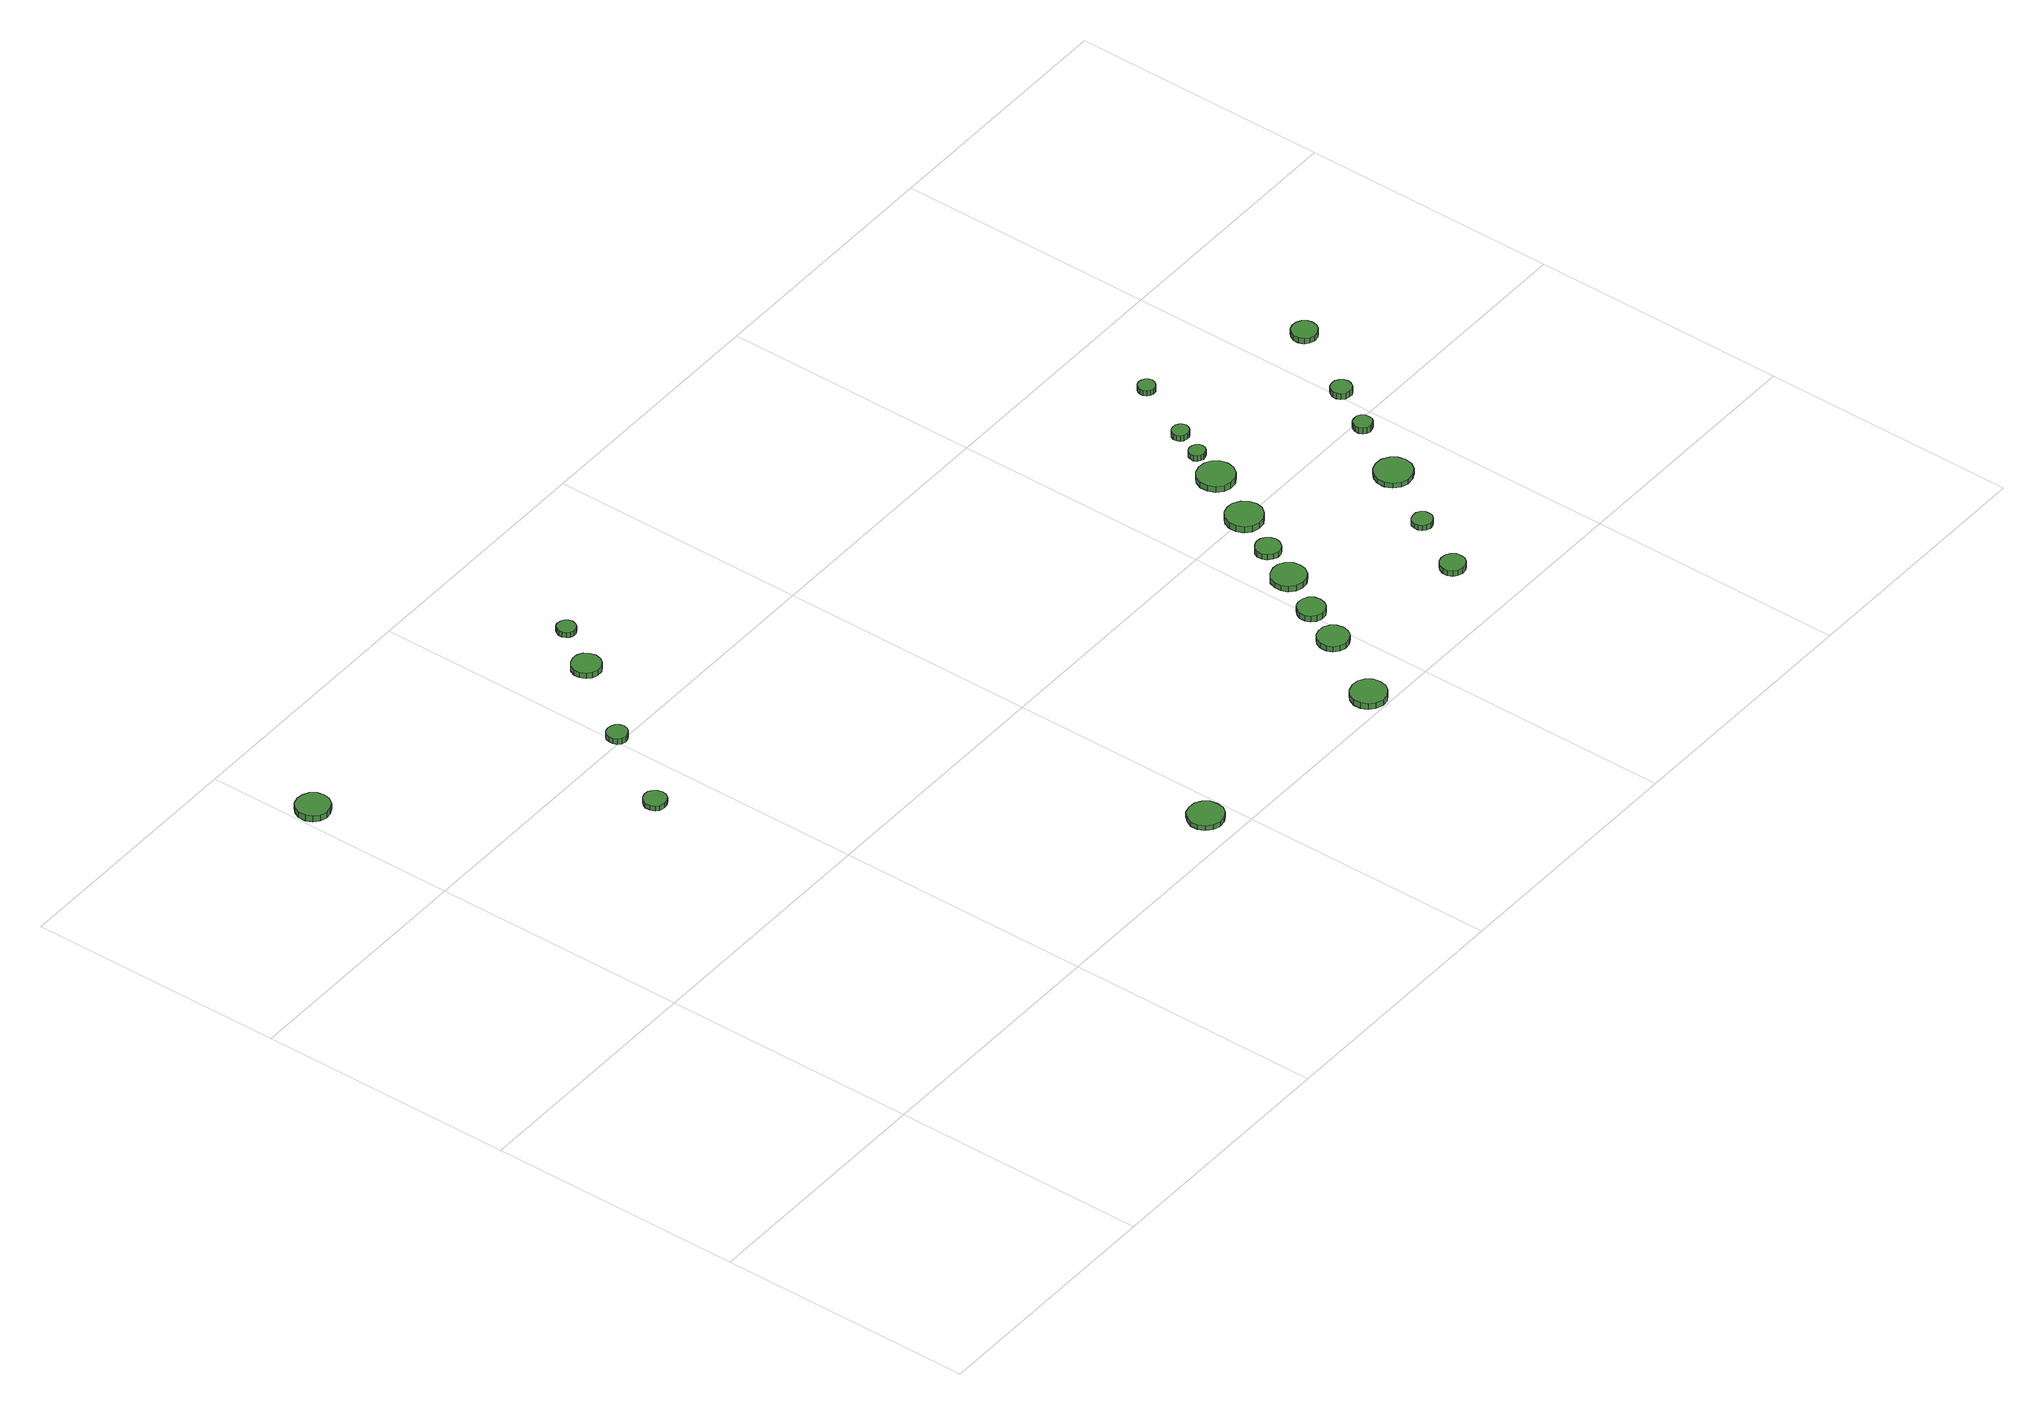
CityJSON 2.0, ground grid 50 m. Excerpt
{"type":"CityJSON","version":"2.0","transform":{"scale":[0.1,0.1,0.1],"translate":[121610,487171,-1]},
"CityObjects":{
"tree1":{"type":"SolitaryVegetationObject","attributes":{"function":"something"},"geometry":[{"type":"MultiSurface","lod":"1","boundaries":[[[0,1,2,3,4,5,6,7,8,9,10,11,12,13,14]],[[15,16,17,18,19,20,21,22,23,24,25,26,27,28,29]],[[0,29,28,1]],[[1,28,27,2]],[[2,27,26,3]],[[3,26,25,4]],[[4,25,24,5]],[[5,24,23,6]],[[6,23,22,7]],[[7,22,21,8]],[[8,21,20,9]],[[9,20,19,10]],[[10,19,18,11]],[[11,18,17,12]],[[12,17,16,13]],[[13,16,15,14]],[[14,15,29,0]]]}]},
"tree2":{"type":"SolitaryVegetationObject","attributes":{"function":"something"},"geometry":[{"type":"MultiSurface","lod":"1","boundaries":[[[30,31,32,33,34,35,36,37,38,39,40,41,42,43,44]],[[45,46,47,48,49,50,51,52,53,54,55,56,57,58,59]],[[30,59,58,31]],[[31,58,57,32]],[[32,57,56,33]],[[33,56,55,34]],[[34,55,54,35]],[[35,54,53,36]],[[36,53,52,37]],[[37,52,51,38]],[[38,51,50,39]],[[39,50,49,40]],[[40,49,48,41]],[[41,48,47,42]],[[42,47,46,43]],[[43,46,45,44]],[[44,45,59,30]]]}]},
"tree3":{"type":"SolitaryVegetationObject","attributes":{"function":"something"},"geometry":[{"type":"MultiSurface","lod":"1","boundaries":[[[60,61,62,63,64,65,66,67,68,69,70,71,72,73,74]],[[75,76,77,78,79,80,81,82,83,84,85,86,87,88,89]],[[60,89,88,61]],[[61,88,87,62]],[[62,87,86,63]],[[63,86,85,64]],[[64,85,84,65]],[[65,84,83,66]],[[66,83,82,67]],[[67,82,81,68]],[[68,81,80,69]],[[69,80,79,70]],[[70,79,78,71]],[[71,78,77,72]],[[72,77,76,73]],[[73,76,75,74]],[[74,75,89,60]]]}]},
"tree4":{"type":"SolitaryVegetationObject","attributes":{"function":"something"},"geometry":[{"type":"MultiSurface","lod":"1","boundaries":[[[90,91,92,93,94,95,96,97,98,99,100,101,102,103,104]],[[105,106,107,108,109,110,111,112,113,114,115,116,117,118,119]],[[90,119,118,91]],[[91,118,117,92]],[[92,117,116,93]],[[93,116,115,94]],[[94,115,114,95]],[[95,114,113,96]],[[96,113,112,97]],[[97,112,111,98]],[[98,111,110,99]],[[99,110,109,100]],[[100,109,108,101]],[[101,108,107,102]],[[102,107,106,103]],[[103,106,105,104]],[[104,105,119,90]]]}]},
"tree5":{"type":"SolitaryVegetationObject","attributes":{"function":"something"},"geometry":[{"type":"MultiSurface","lod":"1","boundaries":[[[120,121,122,123,124,125,126,127,128,129,130,131,132,133,134]],[[135,136,137,138,139,140,141,142,143,144,145,146,147,148,149]],[[120,149,148,121]],[[121,148,147,122]],[[122,147,146,123]],[[123,146,145,124]],[[124,145,144,125]],[[125,144,143,126]],[[126,143,142,127]],[[127,142,141,128]],[[128,141,140,129]],[[129,140,139,130]],[[130,139,138,131]],[[131,138,137,132]],[[132,137,136,133]],[[133,136,135,134]],[[134,135,149,120]]]}]},
"tree6":{"type":"SolitaryVegetationObject","attributes":{"function":"something"},"geometry":[{"type":"MultiSurface","lod":"1","boundaries":[[[150,151,152,153,154,155,156,157,158,159,160,161,162,163,164]],[[165,166,167,168,169,170,171,172,173,174,175,176,177,178,179]],[[150,179,178,151]],[[151,178,177,152]],[[152,177,176,153]],[[153,176,175,154]],[[154,175,174,155]],[[155,174,173,156]],[[156,173,172,157]],[[157,172,171,158]],[[158,171,170,159]],[[159,170,169,160]],[[160,169,168,161]],[[161,168,167,162]],[[162,167,166,163]],[[163,166,165,164]],[[164,165,179,150]]]}]},
"tree7":{"type":"SolitaryVegetationObject","attributes":{"function":"something"},"geometry":[{"type":"MultiSurface","lod":"1","boundaries":[[[180,181,182,183,184,185,186,187,188,189,190,191,192,193,194]],[[195,196,197,198,199,200,201,202,203,204,205,206,207,208,209]],[[180,209,208,181]],[[181,208,207,182]],[[182,207,206,183]],[[183,206,205,184]],[[184,205,204,185]],[[185,204,203,186]],[[186,203,202,187]],[[187,202,201,188]],[[188,201,200,189]],[[189,200,199,190]],[[190,199,198,191]],[[191,198,197,192]],[[192,197,196,193]],[[193,196,195,194]],[[194,195,209,180]]]}]},
"tree8":{"type":"SolitaryVegetationObject","attributes":{"function":"something"},"geometry":[{"type":"MultiSurface","lod":"1","boundaries":[[[210,211,212,213,214,215,216,217,218,219,220,221,222,223,224]],[[225,226,227,228,229,230,231,232,233,234,235,236,237,238,239]],[[210,239,238,211]],[[211,238,237,212]],[[212,237,236,213]],[[213,236,235,214]],[[214,235,234,215]],[[215,234,233,216]],[[216,233,232,217]],[[217,232,231,218]],[[218,231,230,219]],[[219,230,229,220]],[[220,229,228,221]],[[221,228,227,222]],[[222,227,226,223]],[[223,226,225,224]],[[224,225,239,210]]]}]},
"tree9":{"type":"SolitaryVegetationObject","attributes":{"function":"something"},"geometry":[{"type":"MultiSurface","lod":"1","boundaries":[[[240,241,242,243,244,245,246,247,248,249,250,251,252,253,254]],[[255,256,257,258,259,260,261,262,263,264,265,266,267,268,269]],[[240,269,268,241]],[[241,268,267,242]],[[242,267,266,243]],[[243,266,265,244]],[[244,265,264,245]],[[245,264,263,246]],[[246,263,262,247]],[[247,262,261,248]],[[248,261,260,249]],[[249,260,259,250]],[[250,259,258,251]],[[251,258,257,252]],[[252,257,256,253]],[[253,256,255,254]],[[254,255,269,240]]]}]},
"tree10":{"type":"SolitaryVegetationObject","attributes":{"function":"something"},"geometry":[{"type":"MultiSurface","lod":"1","boundaries":[[[270,271,272,273,274,275,276,277,278,279,280,281,282,283,284]],[[285,286,287,288,289,290,291,292,293,294,295,296,297,298,299]],[[270,299,298,271]],[[271,298,297,272]],[[272,297,296,273]],[[273,296,295,274]],[[274,295,294,275]],[[275,294,293,276]],[[276,293,292,277]],[[277,292,291,278]],[[278,291,290,279]],[[279,290,289,280]],[[280,289,288,281]],[[281,288,287,282]],[[282,287,286,283]],[[283,286,285,284]],[[284,285,299,270]]]}]},
"tree11":{"type":"SolitaryVegetationObject","attributes":{"function":"something"},"geometry":[{"type":"MultiSurface","lod":"1","boundaries":[[[300,301,302,303,304,305,306,307,308,309,310,311,312,313,314]],[[315,316,317,318,319,320,321,322,323,324,325,326,327,328,329]],[[300,329,328,301]],[[301,328,327,302]],[[302,327,326,303]],[[303,326,325,304]],[[304,325,324,305]],[[305,324,323,306]],[[306,323,322,307]],[[307,322,321,308]],[[308,321,320,309]],[[309,320,319,310]],[[310,319,318,311]],[[311,318,317,312]],[[312,317,316,313]],[[313,316,315,314]],[[314,315,329,300]]]}]},
"tree12":{"type":"SolitaryVegetationObject","attributes":{"function":"something"},"geometry":[{"type":"MultiSurface","lod":"1","boundaries":[[[330,331,332,333,334,335,336,337,338,339,340,341,342,343,344]],[[345,346,347,348,349,350,351,352,353,354,355,356,357,358,359]],[[330,359,358,331]],[[331,358,357,332]],[[332,357,356,333]],[[333,356,355,334]],[[334,355,354,335]],[[335,354,353,336]],[[336,353,352,337]],[[337,352,351,338]],[[338,351,350,339]],[[339,350,349,340]],[[340,349,348,341]],[[341,348,347,342]],[[342,347,346,343]],[[343,346,345,344]],[[344,345,359,330]]]}]},
"tree13":{"type":"SolitaryVegetationObject","attributes":{"function":"something"},"geometry":[{"type":"MultiSurface","lod":"1","boundaries":[[[360,361,362,363,364,365,366,367,368,369,370,371,372,373,374]],[[375,376,377,378,379,380,381,382,383,384,385,386,387,388,389]],[[360,389,388,361]],[[361,388,387,362]],[[362,387,386,363]],[[363,386,385,364]],[[364,385,384,365]],[[365,384,383,366]],[[366,383,382,367]],[[367,382,381,368]],[[368,381,380,369]],[[369,380,379,370]],[[370,379,378,371]],[[371,378,377,372]],[[372,377,376,373]],[[373,376,375,374]],[[374,375,389,360]]]}]},
"tree14":{"type":"SolitaryVegetationObject","attributes":{"function":"something"},"geometry":[{"type":"MultiSurface","lod":"1","boundaries":[[[390,391,392,393,394,395,396,397,398,399,400,401,402,403,404]],[[405,406,407,408,409,410,411,412,413,414,415,416,417,418,419]],[[390,419,418,391]],[[391,418,417,392]],[[392,417,416,393]],[[393,416,415,394]],[[394,415,414,395]],[[395,414,413,396]],[[396,413,412,397]],[[397,412,411,398]],[[398,411,410,399]],[[399,410,409,400]],[[400,409,408,401]],[[401,408,407,402]],[[402,407,406,403]],[[403,406,405,404]],[[404,405,419,390]]]}]},
"tree15":{"type":"SolitaryVegetationObject","attributes":{"function":"something"},"geometry":[{"type":"MultiSurface","lod":"1","boundaries":[[[420,421,422,423,424,425,426,427,428,429,430,431,432,433,434]],[[435,436,437,438,439,440,441,442,443,444,445,446,447,448,449]],[[420,449,448,421]],[[421,448,447,422]],[[422,447,446,423]],[[423,446,445,424]],[[424,445,444,425]],[[425,444,443,426]],[[426,443,442,427]],[[427,442,441,428]],[[428,441,440,429]],[[429,440,439,430]],[[430,439,438,431]],[[431,438,437,432]],[[432,437,436,433]],[[433,436,435,434]],[[434,435,449,420]]]}]},
"tree16":{"type":"SolitaryVegetationObject","attributes":{"function":"something"},"geometry":[{"type":"MultiSurface","lod":"1","boundaries":[[[450,451,452,453,454,455,456,457,458,459,460,461,462,463,464]],[[465,466,467,468,469,470,471,472,473,474,475,476,477,478,479]],[[450,479,478,451]],[[451,478,477,452]],[[452,477,476,453]],[[453,476,475,454]],[[454,475,474,455]],[[455,474,473,456]],[[456,473,472,457]],[[457,472,471,458]],[[458,471,470,459]],[[459,470,469,460]],[[460,469,468,461]],[[461,468,467,462]],[[462,467,466,463]],[[463,466,465,464]],[[464,465,479,450]]]}]},
"tree17":{"type":"SolitaryVegetationObject","attributes":{"function":"something"},"geometry":[{"type":"MultiSurface","lod":"1","boundaries":[[[480,481,482,483,484,485,486,487,488,489,490,491,492,493,494]],[[495,496,497,498,499,500,501,502,503,504,505,506,507,508,509]],[[480,509,508,481]],[[481,508,507,482]],[[482,507,506,483]],[[483,506,505,484]],[[484,505,504,485]],[[485,504,503,486]],[[486,503,502,487]],[[487,502,501,488]],[[488,501,500,489]],[[489,500,499,490]],[[490,499,498,491]],[[491,498,497,492]],[[492,497,496,493]],[[493,496,495,494]],[[494,495,509,480]]]}]},
"tree18":{"type":"SolitaryVegetationObject","attributes":{"function":"something"},"geometry":[{"type":"MultiSurface","lod":"1","boundaries":[[[510,511,512,513,514,515,516,517,518,519,520,521,522,523,524]],[[525,526,527,528,529,530,531,532,533,534,535,536,537,538,539]],[[510,539,538,511]],[[511,538,537,512]],[[512,537,536,513]],[[513,536,535,514]],[[514,535,534,515]],[[515,534,533,516]],[[516,533,532,517]],[[517,532,531,518]],[[518,531,530,519]],[[519,530,529,520]],[[520,529,528,521]],[[521,528,527,522]],[[522,527,526,523]],[[523,526,525,524]],[[524,525,539,510]]]}]},
"tree19":{"type":"SolitaryVegetationObject","attributes":{"function":"something"},"geometry":[{"type":"MultiSurface","lod":"1","boundaries":[[[540,541,542,543,544,545,546,547,548,549,550,551,552,553,554]],[[555,556,557,558,559,560,561,562,563,564,565,566,567,568,569]],[[540,569,568,541]],[[541,568,567,542]],[[542,567,566,543]],[[543,566,565,544]],[[544,565,564,545]],[[545,564,563,546]],[[546,563,562,547]],[[547,562,561,548]],[[548,561,560,549]],[[549,560,559,550]],[[550,559,558,551]],[[551,558,557,552]],[[552,557,556,553]],[[553,556,555,554]],[[554,555,569,540]]]}]},
"tree20":{"type":"SolitaryVegetationObject","attributes":{"function":"something"},"geometry":[{"type":"MultiSurface","lod":"1","boundaries":[[[570,571,572,573,574,575,576,577,578,579,580,581,582,583,584]],[[585,586,587,588,589,590,591,592,593,594,595,596,597,598,599]],[[570,599,598,571]],[[571,598,597,572]],[[572,597,596,573]],[[573,596,595,574]],[[574,595,594,575]],[[575,594,593,576]],[[576,593,592,577]],[[577,592,591,578]],[[578,591,590,579]],[[579,590,589,580]],[[580,589,588,581]],[[581,588,587,582]],[[582,587,586,583]],[[583,586,585,584]],[[584,585,599,570]]]}]},
"tree21":{"type":"SolitaryVegetationObject","attributes":{"function":"something"},"geometry":[{"type":"MultiSurface","lod":"1","boundaries":[[[600,601,602,603,604,605,606,607,608,609,610,611,612,613,614]],[[615,616,617,618,619,620,621,622,623,624,625,626,627,628,629]],[[600,629,628,601]],[[601,628,627,602]],[[602,627,626,603]],[[603,626,625,604]],[[604,625,624,605]],[[605,624,623,606]],[[606,623,622,607]],[[607,622,621,608]],[[608,621,620,609]],[[609,620,619,610]],[[610,619,618,611]],[[611,618,617,612]],[[612,617,616,613]],[[613,616,615,614]],[[614,615,629,600]]]}]},
"tree22":{"type":"SolitaryVegetationObject","attributes":{"function":"something"},"geometry":[{"type":"MultiSurface","lod":"1","boundaries":[[[630,631,632,633,634,635,636,637,638,639,640,641,642,643,644]],[[645,646,647,648,649,650,651,652,653,654,655,656,657,658,659]],[[630,659,658,631]],[[631,658,657,632]],[[632,657,656,633]],[[633,656,655,634]],[[634,655,654,635]],[[635,654,653,636]],[[636,653,652,637]],[[637,652,651,638]],[[638,651,650,639]],[[639,650,649,640]],[[640,649,648,641]],[[641,648,647,642]],[[642,647,646,643]],[[643,646,645,644]],[[644,645,659,630]]]}]}
},
"vertices":[
[63,1310,24],[61,1323,24],[53,1334,24],[41,1340,24],[28,1342,24],[15,1338,24],[6,1329,24],[0,1317,24],[0,1303,24],[6,1291,24],[15,1282,24],[28,1278,24],[41,1280,24],[53,1286,24],[61,1297,24],[61,1297,11],[53,1286,11],[41,1280,11],[28,1278,11],[15,1282,11],[6,1291,11],[0,1303,11],[0,1317,11],[6,1329,11],[15,1338,11],[28,1342,11],[41,1340,11],[53,1334,11],[61,1323,11],[63,1310,11],
[432,852,16],[430,861,16],[425,868,16],[417,873,16],[408,874,16],[399,871,16],[393,865,16],[389,857,16],[389,848,16],[393,839,16],[399,833,16],[408,831,16],[417,832,16],[425,836,16],[430,843,16],[430,843,6],[425,836,6],[417,832,6],[408,831,6],[399,833,6],[393,839,6],[389,848,6],[389,857,6],[393,865,6],[399,871,6],[408,874,6],[417,873,6],[425,868,6],[430,861,6],[432,852,6],
[528,1008,22],[526,1017,22],[521,1023,22],[514,1027,22],[506,1028,22],[498,1026,22],[492,1020,22],[489,1013,22],[489,1004,22],[492,997,22],[498,991,22],[506,989,22],[514,990,22],[521,994,22],[526,1000,22],[526,1000,10],[521,994,10],[514,990,10],[506,989,10],[498,991,10],[492,997,10],[489,1004,10],[489,1013,10],[492,1020,10],[498,1026,10],[506,1028,10],[514,1027,10],[521,1023,10],[526,1017,10],[528,1008,10],
[650,1162,23],[647,1174,23],[641,1183,23],[631,1189,23],[619,1190,23],[608,1186,23],[600,1179,23],[595,1168,23],[595,1157,23],[600,1146,23],[608,1139,23],[619,1135,23],[631,1136,23],[641,1142,23],[647,1151,23],[647,1151,11],[641,1142,11],[631,1136,11],[619,1135,11],[608,1139,11],[600,1146,11],[595,1157,11],[595,1168,11],[600,1179,11],[608,1186,11],[619,1190,11],[631,1189,11],[641,1183,11],[647,1174,11],[650,1162,11],
[989,66,15],[987,80,15],[978,92,15],[966,99,15],[952,100,15],[938,96,15],[928,86,15],[922,73,15],[922,59,15],[928,46,15],[938,37,15],[952,32,15],[966,34,15],[978,41,15],[987,52,15],[987,52,5],[978,41,5],[966,34,5],[952,32,5],[938,37,5],[928,46,5],[922,59,5],[922,73,5],[928,86,5],[938,96,5],[952,100,5],[966,99,5],[978,92,5],[987,80,5],[989,66,5],
[704,1254,17],[702,1262,17],[698,1267,17],[692,1271,17],[684,1272,17],[677,1270,17],[672,1265,17],[669,1258,17],[669,1251,17],[672,1244,17],[677,1239,17],[684,1237,17],[692,1237,17],[698,1241,17],[702,1247,17],[702,1247,6],[698,1241,6],[692,1237,6],[684,1237,6],[677,1239,6],[672,1244,6],[669,1251,6],[669,1258,6],[672,1265,6],[677,1270,6],[684,1272,6],[692,1271,6],[698,1267,6],[702,1262,6],[704,1254,6],
[1420,38,18],[1417,52,18],[1409,63,18],[1397,70,18],[1383,71,18],[1369,67,18],[1359,58,18],[1353,45,18],[1353,31,18],[1359,18,18],[1369,9,18],[1383,4,18],[1397,6,18],[1409,13,18],[1417,24,18],[1417,24,5],[1409,13,5],[1397,6,5],[1383,4,5],[1369,9,5],[1359,18,5],[1353,31,5],[1353,45,5],[1359,58,5],[1369,67,5],[1383,71,5],[1397,70,5],[1409,63,5],[1417,52,5],[1420,38,5],
[1500,179,16],[1497,191,16],[1490,201,16],[1479,207,16],[1467,208,16],[1455,204,16],[1446,196,16],[1441,185,16],[1441,172,16],[1446,161,16],[1455,153,16],[1467,149,16],[1479,150,16],[1490,157,16],[1497,167,16],[1497,167,5],[1490,157,5],[1479,150,5],[1467,149,5],[1455,153,5],[1446,161,5],[1441,172,5],[1441,185,5],[1446,196,5],[1455,204,5],[1467,208,5],[1479,207,5],[1490,201,5],[1497,191,5],[1500,179,5],
[1534,255,18],[1532,266,18],[1526,275,18],[1516,280,18],[1505,281,18],[1495,278,18],[1487,270,18],[1483,261,18],[1483,250,18],[1487,240,18],[1495,233,18],[1505,229,18],[1516,230,18],[1526,236,18],[1532,245,18],[1532,245,5],[1526,236,5],[1516,230,5],[1505,229,5],[1495,233,5],[1487,240,5],[1483,250,5],[1483,261,5],[1487,270,5],[1495,278,5],[1505,281,5],[1516,280,5],[1526,275,5],[1532,266,5],[1534,255,5],
[1588,339,17],[1585,353,17],[1577,364,17],[1565,371,17],[1552,372,17],[1539,368,17],[1528,359,17],[1523,346,17],[1523,333,17],[1528,320,17],[1539,311,17],[1552,307,17],[1565,308,17],[1577,315,17],[1585,326,17],[1585,326,5],[1577,315,5],[1565,308,5],[1552,307,5],[1539,311,5],[1528,320,5],[1523,333,5],[1523,346,5],[1528,359,5],[1539,368,5],[1552,372,5],[1565,371,5],[1577,364,5],[1585,353,5],[1588,339,5],
[1618,415,17],[1616,424,17],[1610,432,17],[1602,437,17],[1592,438,17],[1583,435,17],[1575,429,17],[1571,420,17],[1571,410,17],[1575,401,17],[1583,394,17],[1592,391,17],[1602,392,17],[1610,397,17],[1616,405,17],[1616,405,5],[1610,397,5],[1602,392,5],[1592,391,5],[1583,394,5],[1575,401,5],[1571,410,5],[1571,420,5],[1575,429,5],[1583,435,5],[1592,438,5],[1602,437,5],[1610,432,5],[1616,424,5],[1618,415,5],
[1672,498,19],[1669,512,19],[1660,524,19],[1647,532,19],[1633,533,19],[1619,529,19],[1608,519,19],[1602,505,19],[1602,491,19],[1608,477,19],[1619,467,19],[1633,463,19],[1647,464,19],[1660,472,19],[1669,484,19],[1669,484,6],[1660,472,6],[1647,464,6],[1633,463,6],[1619,467,6],[1608,477,6],[1602,491,6],[1602,505,6],[1608,519,6],[1619,529,6],[1633,533,6],[1647,532,6],[1660,524,6],[1669,512,6],[1672,498,6],
[1777,132,17],[1775,142,17],[1769,150,17],[1761,155,17],[1751,156,17],[1741,153,17],[1734,146,17],[1730,137,17],[1730,127,17],[1734,118,17],[1741,112,17],[1751,109,17],[1761,110,17],[1769,115,17],[1775,123,17],[1775,123,5],[1769,115,5],[1761,110,5],[1751,109,5],[1741,112,5],[1734,118,5],[1730,127,5],[1730,137,5],[1734,146,5],[1741,153,5],[1751,156,5],[1761,155,5],[1769,150,5],[1775,142,5],[1777,132,5],
[1728,602,20],[1725,617,20],[1716,629,20],[1703,636,20],[1689,637,20],[1675,633,20],[1664,623,20],[1658,610,20],[1658,595,20],[1664,581,20],[1675,571,20],[1689,567,20],[1703,568,20],[1716,576,20],[1725,588,20],[1725,588,7],[1716,576,7],[1703,568,7],[1689,567,7],[1675,571,7],[1664,581,7],[1658,595,7],[1658,610,7],[1664,623,7],[1675,633,7],[1689,637,7],[1703,636,7],[1716,629,7],[1725,617,7],[1728,602,7],
[1835,246,16],[1834,254,16],[1829,261,16],[1822,265,16],[1814,265,16],[1806,263,16],[1800,258,16],[1797,250,16],[1797,242,16],[1800,235,16],[1806,230,16],[1814,227,16],[1822,228,16],[1829,232,16],[1834,239,16],[1834,239,5],[1829,232,5],[1822,228,5],[1814,227,5],[1806,230,5],[1800,235,5],[1797,242,5],[1797,250,5],[1800,258,5],[1806,263,5],[1814,265,5],[1822,265,5],[1829,261,5],[1834,254,5],[1835,246,5],
[1739,666,20],[1738,673,20],[1734,678,20],[1728,681,20],[1722,682,20],[1716,680,20],[1711,676,20],[1708,670,20],[1708,663,20],[1711,657,20],[1716,653,20],[1722,651,20],[1728,652,20],[1734,655,20],[1738,660,20],[1738,660,8],[1734,655,8],[1728,652,8],[1722,651,8],[1716,653,8],[1711,657,8],[1708,663,8],[1708,670,8],[1711,676,8],[1716,680,8],[1722,682,8],[1728,681,8],[1734,678,8],[1738,673,8],[1739,666,8],
[1765,722,21],[1763,729,21],[1759,734,21],[1753,737,21],[1747,738,21],[1740,736,21],[1735,732,21],[1732,725,21],[1732,719,21],[1735,712,21],[1740,708,21],[1747,706,21],[1753,706,21],[1759,710,21],[1763,715,21],[1763,715,9],[1759,710,9],[1753,706,9],[1747,706,9],[1740,708,9],[1735,712,9],[1732,719,9],[1732,725,9],[1735,732,9],[1740,736,9],[1747,738,9],[1753,737,9],[1759,734,9],[1763,729,9],[1765,722,9],
[1925,365,17],[1922,379,17],[1913,391,17],[1900,399,17],[1885,400,17],[1871,396,17],[1860,386,17],[1854,372,17],[1854,358,17],[1860,344,17],[1871,334,17],[1885,329,17],[1900,331,17],[1913,338,17],[1922,350,17],[1922,350,6],[1913,338,6],[1900,331,6],[1885,329,6],[1871,334,6],[1860,344,6],[1854,358,6],[1854,372,6],[1860,386,6],[1871,396,6],[1885,400,6],[1900,399,6],[1913,391,6],[1922,379,6],[1925,365,6],
[1825,841,23],[1823,847,23],[1819,853,23],[1813,856,23],[1807,857,23],[1800,855,23],[1795,850,23],[1792,844,23],[1792,837,23],[1795,831,23],[1800,827,23],[1807,824,23],[1813,825,23],[1819,829,23],[1823,834,23],[1823,834,11],[1819,829,11],[1813,825,11],[1807,824,11],[1800,827,11],[1795,831,11],[1792,837,11],[1792,844,11],[1795,850,11],[1800,855,11],[1807,857,11],[1813,856,11],[1819,853,11],[1823,847,11],[1825,841,11],
[1977,485,19],[1976,492,19],[1971,498,19],[1965,502,19],[1957,502,19],[1950,500,19],[1945,495,19],[1942,488,19],[1942,481,19],[1945,474,19],[1950,469,19],[1957,467,19],[1965,468,19],[1971,471,19],[1976,477,19],[1976,477,6],[1971,471,6],[1965,468,6],[1957,467,6],[1950,469,6],[1945,474,6],[1942,481,6],[1942,488,6],[1945,495,6],[1950,500,6],[1957,502,6],[1965,502,6],[1971,498,6],[1976,492,6],[1977,485,6],
[2030,570,21],[2028,578,21],[2023,584,21],[2016,589,21],[2008,589,21],[2000,587,21],[1994,581,21],[1991,574,21],[1991,566,21],[1994,559,21],[2000,553,21],[2008,551,21],[2016,551,21],[2023,555,21],[2028,562,21],[2028,562,8],[2023,555,8],[2016,551,8],[2008,551,8],[2000,553,8],[1994,559,8],[1991,566,8],[1991,574,8],[1994,581,8],[2000,587,8],[2008,589,8],[2016,589,8],[2023,584,8],[2028,578,8],[2030,570,8],
[2116,712,24],[2114,722,24],[2108,730,24],[2099,735,24],[2089,736,24],[2079,733,24],[2072,726,24],[2068,717,24],[2068,707,24],[2072,697,24],[2079,691,24],[2089,687,24],[2099,689,24],[2108,694,24],[2114,702,24],[2114,702,12],[2108,694,12],[2099,689,12],[2089,687,12],[2079,691,12],[2072,697,12],[2068,707,12],[2068,717,12],[2072,726,12],[2079,733,12],[2089,736,12],[2099,735,12],[2108,730,12],[2114,722,12],[2116,712,12]
]}
